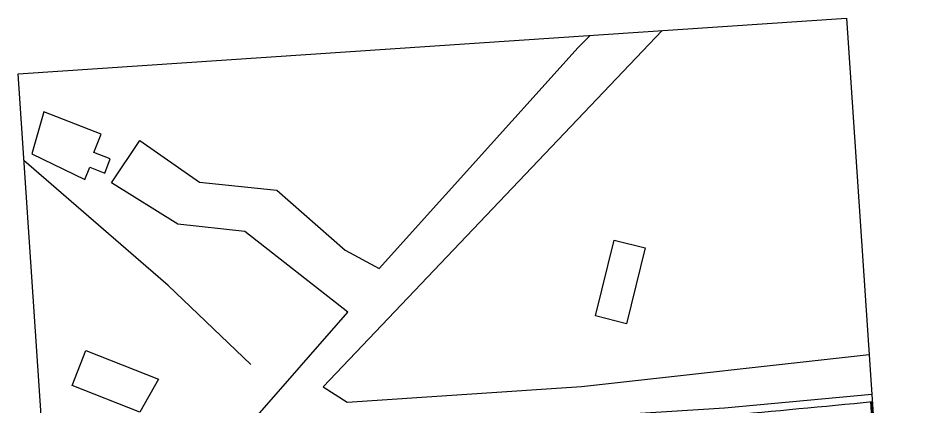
# Model space of a CAD drawing. Header units: millimetres. Extents: x 55520 to 96084, y -58491 to -49645.
# Drawn here: x 58485.7 to 58840, y -58188.8 to -58036.4 of the extents above; entities that cross this region are included whole.
import ezdxf

# ---------------------------------------------------------------- set-up
doc = ezdxf.new("R2010")
doc.units = ezdxf.units.MM
for name, color, linetype in [('Alvenaria Corte', 30, 'Continuous'), ('Alvenaria Vista', 40, 'Continuous'), ('ARQ-COTAS', 1, 'Continuous'), ('Cinza', 9, 'Continuous'), ('Curvas de Nível', 10, 'Continuous'), ('Limite Terreno', 20, 'Continuous'), ('Limites', 250, 'Continuous')]:
    doc.layers.add(name, color=color, linetype=linetype)

msp = doc.modelspace()

# ---------------------------------------------------------------- linework, layer by layer
at = {"layer": 'Alvenaria Corte'}
for p, q in [((58820.187, -58186.839), (58832.2, -58365.09)), ((58820.585, -58186.801), (58832.626, -58365.462))]:
    msp.add_line(p, q, dxfattribs=at)
at = {"layer": 'Alvenaria Vista'}
msp.add_open_spline([(58626.903, -58483.712), (58608.543, -58421.219), (58590.182, -58358.726), (58571.822, -58296.233), (58570.208, -58286.067), (58568.595, -58275.9), (58566.981, -58265.734), (58568.382, -58253.218), (58569.783, -58240.702), (58571.183, -58228.186), (58578.291, -58219.793), (58585.4, -58211.401), (58592.508, -58203.008), (58649.395, -58199.415), (58706.283, -58195.823), (58763.17, -58192.23), (58782.434, -58190.409), (58801.697, -58188.587), (58820.96, -58186.766)], degree=3, knots=[20.3224163, 20.3224163, 20.3224163, 20.3224163, 21.3053757, 21.3053757, 21.3053757, 22.3053757, 22.3053757, 22.3053757, 23.3053757, 23.3053757, 23.3053757, 24.3053757, 24.3053757, 24.3053757, 25.3053757, 25.3053757, 25.3053757, 25.5933686, 25.5933686, 25.5933686, 25.5933686], dxfattribs=at)
at = {"layer": 'ARQ-COTAS'}
msp.add_lwpolyline([(58810.824, -58036.366), (58840.004, -58469.35), (58514.858, -58491.263), (58485.678, -58058.279)], close=True, dxfattribs=at)
at = {"layer": 'Cinza'}
for points in [[(58511.943, -58099.623), (58513.791, -58094.842), (58519.72, -58097.134), (58521.856, -58091.607), (58515.474, -58089.14), (58518.282, -58081.875), (58495.753, -58073.166), (58491.063, -58089.539), (58511.943, -58099.623)], [(58712.27, -58153.108), (58719.668, -58123.479), (58731.82, -58126.513), (58724.409, -58156.193), (58712.27, -58153.108)], [(58533.449, -58190.874), (58506.895, -58180.499), (58512.258, -58166.772), (58540.811, -58177.927), (58533.449, -58190.874)]]:
    msp.add_lwpolyline(points, dxfattribs=at)
at = {"layer": 'Curvas de Nível'}
msp.add_lwpolyline([(58577.058, -58172.189), (58544.648, -58141.166), (58487.961, -58092.16)], dxfattribs=at)
at = {"layer": 'Limite Terreno'}
msp.add_lwpolyline([(58623.837, -58483.918), (58568.889, -58296.894), (58563.955, -58265.803), (58568.304, -58226.944), (58591.044, -58200.094), (58762.935, -58189.239), (58820.758, -58183.772)], dxfattribs=at)
at = {"layer": 'Limites'}
for points in [[(58738.391, -58041.248), (58605.414, -58180.986), (58614.8, -58186.999), (58706.848, -58180.794), (58819.713, -58168.265)], [(58497.404, -58232.277), (58554.117, -58232.46), (58563.195, -58208.04), (58577.768, -58194.253), (58615.1, -58151.714), (58574.68, -58120.039), (58548.333, -58117.154), (58522.357, -58101.01), (58533.438, -58084.431), (58556.91, -58100.705), (58587.257, -58103.855), (58614.088, -58127.396), (58627.384, -58134.56), (58705.512, -58047.875), (58710.228, -58043.146)]]:
    msp.add_lwpolyline(points, dxfattribs=at)

doc.saveas('drawing.dxf')
